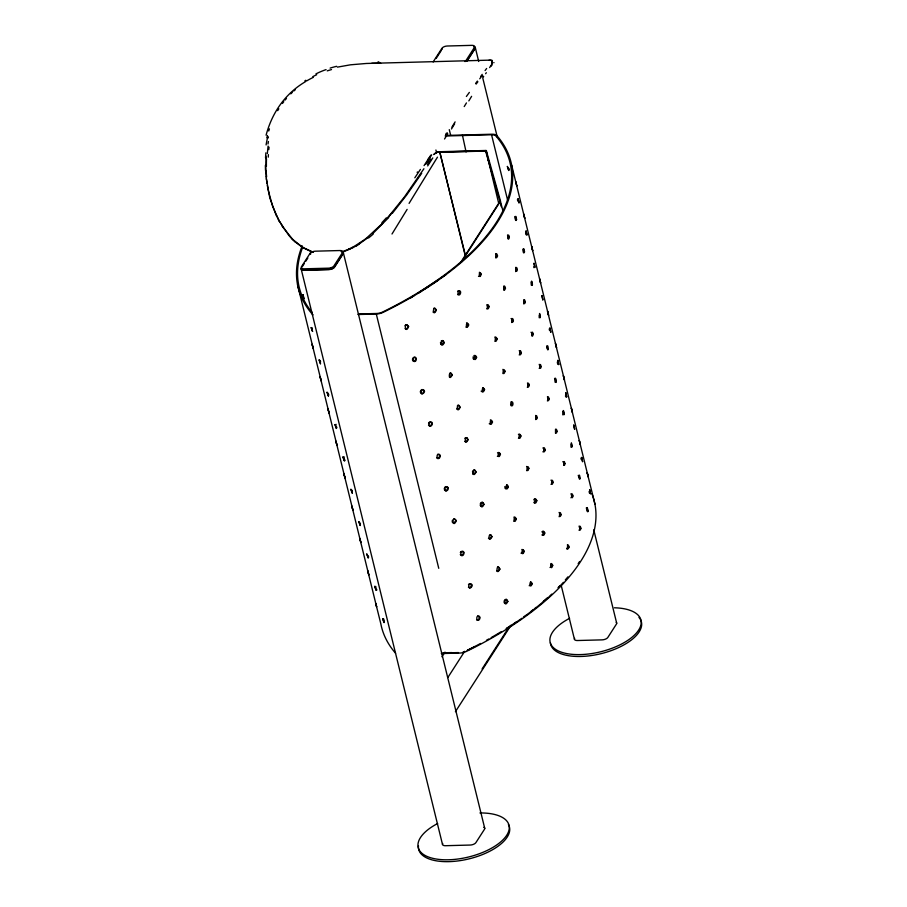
<?xml version="1.0" encoding="UTF-8"?>
<svg xmlns="http://www.w3.org/2000/svg" width="907" height="907" viewBox="0 0 907 907"><rect width="100%" height="100%" fill="white"/><g stroke="black" fill="none" stroke-linecap="round" stroke-linejoin="round"><path stroke-width="1.36" d="M515.516 220.016L514.757 216.558M587.022 511.174L586.364 507.784M265.524 157.829L265.876 152.818M265.842 158.578L265.989 156.072M533.86 267.633L533.792 266.613M523.43 252.668L522.908 249.13M504.825 486.617L505.142 488.465M440.485 342.404L440.768 344.241M412.515 358.911L412.606 360.453M420.372 391.665L420.803 390.475M444.294 488.306L444.566 490.143M531.332 285.252L531.048 281.986M555.163 382.312L554.585 378.378M460.869 262.134L499.938 201.377L485.608 151.061L439.838 152.285L465.518 256.817M461.402 262.123L500.517 201.116L486.39 150.891L437.627 152.059L433.58 154.564M268.166 137.955L268.415 136.81M336.055 424.306L336.066 425.145M473.148 356.791L473.193 358.775M480.211 504.145L480.721 503.011M504.167 600.785L504.167 602.747M452.389 520.255C451.062 526.445 459.248 519.575 453.795 518.906M539.212 317.779L539.177 315.092M570.991 447.185L570.968 444.487M349.15 248.926L352.313 247.362M533.792 499.893L534.098 499.247M508.09 238.96L507.557 234.936M531.933 336.009L532.024 333.062L531.014 332.268M563.712 465.404L563.814 462.468L562.793 461.674M499.938 201.377L501.31 206.751M500.46 201.365L502.886 210.741M472.558 470.994L472.774 473.862M428.546 423.206L429.283 422.231M460.337 552.601L460.779 551.898M491.685 63.252L492.24 60.395L488.941 60.316M541.876 531.899C544.291 528.679 544.642 537.012 541.887 534.926M491.016 65.633L492.467 62.742L492.07 61.347M445.643 134.429L446.403 133.193M446.697 134.009L447.412 132.864M430.882 159.19L427.594 164.303M302.099 266.941L304.253 263.597M305.682 261.363L307.836 258.019M436.188 58.411L441.21 50.599M466.89 60.86L474.746 48.649A4.308 1.961 -13.8 0 0 474.134 46.903M467.207 60.882L475.098 48.604A4.603 2.086 -13.8 0 0 473.794 46.529M439.838 152.285L465.699 256.534M462.4 135.018L466.085 151.979M498.635 203.043L485.982 150.483L437.888 151.775L434.374 153.668M441.992 656.804L445.008 652.133M447.82 677.552L464.713 651.283M482.093 668.958L509.178 626.839M455.416 711.689L511.083 625.116M566.75 548.792L568.281 546.411M423.909 168.747L404.409 196.966L387.153 218.326M421.71 173.271L406.812 194.801L392.391 213.258M482.717 76.687L483.114 76.109M483.68 76.528L483.272 77.129M485.608 73.728L486.322 72.707M457.582 291.351L458.307 290.648M404.919 325.772L405.452 325.182M468.477 584.573L469.69 583.609M388.706 217.533L372.777 233.621M464.838 438.308L465.688 437.627M511.049 318.606C512.784 317.756 512.829 321.668 511.797 322.518M542.84 448.013C544.744 446.89 544.801 452.695 542.862 451.811M503.85 290.172L504.507 288.256L503.816 286.045M535.64 419.567L536.286 417.651L535.606 415.44M382.675 223.19L366.847 237.804A88.648 67.866 -40.4 0 1 364.285 239.811L355.034 245.865A67.345 55.282 -41.8 0 1 352.324 247.407M497.524 452.808C500.324 450.575 500.199 457.752 497.387 456.334M413.104 357.8C417.356 354.49 417.356 363.888 413.014 360.975M444.895 487.195L445.847 486.56M486.628 304.899C488.862 303.743 488.816 309.242 486.651 308.845M518.419 434.294C520.641 433.138 520.595 438.637 518.441 438.24M368.253 237.441L358.764 244.266M511.185 405.826C513.963 407.028 513.203 399.511 510.992 402.572C509.326 407.787 514.099 404.125 511.14 401.665M441.244 340.975L441.856 340.578M504.814 599.776C507.807 597.611 507.829 604.311 504.825 603.427M523.736 303.936L523.736 299.866M555.515 433.331L555.515 429.26M349.875 249.153L343.039 251.931M304.877 80.87L305.795 80.258M421.336 389.874L422.016 389.511M461.073 551.626C466.096 549.234 463.76 558.837 460.28 554.551M410.633 297.938L414.159 295.625M417.696 293.301L438.852 279.39M441.21 277.848L445.904 274.753M419.261 292.644L421.608 291.102M425.134 288.777L429.839 285.694M432.197 284.14L438.07 280.286M473.93 355.521C476.538 354.252 476.254 360.068 473.794 359.433M436.732 152.115L437.888 151.775M356.19 245.842L352.698 247.781M519.178 350.771C520.901 350.59 520.89 354.943 519.201 354.909M550.957 480.177C552.68 479.984 552.68 484.349 550.98 484.304M495.732 257.917L496.56 255.491L495.687 253.62M567.238 549.064L568.077 547.057L567.385 544.835M457.434 405.44C460.847 404.023 459.327 411.279 456.663 408.944M481.277 502.489C485.336 501.106 482.161 509.394 480.211 505.346M349.07 248.971L349.104 248.949A42.482 35.554 -42.9 0 1 347.8 249.595L342.653 251.534M405.78 324.967C409.284 323.606 408.003 330.409 405.066 328.629M437.559 454.362C442.174 452.865 440.031 461.198 436.618 457.797M494.803 337.075C496.832 336.78 496.617 341.021 494.825 341.27M526.582 466.47C528.611 466.187 528.396 470.416 526.604 470.665M503 373.605L504.145 371.19L502.966 369.33M534.779 503L535.935 500.596L534.756 498.725M513.929 517.092C516.276 516.684 515.856 521.242 513.781 521.264M521.876 549.449C524.7 548.882 523.294 555.175 521.026 553.157M437.129 152.229L437.707 152.059M433.909 308.233C436.879 307.677 435.553 313.573 433.047 312.11M497.478 567.034C500.449 566.478 499.111 572.374 496.605 570.911M337.381 67.141L350.442 64.816L366.394 63.467L491.061 60.111M477.638 615.966C481.81 615.229 479.814 622.406 476.583 619.776M515.652 271.59L516.298 269.572L515.652 267.361M539.212 364.342L540.141 367.052L539.2 368.412M547.431 400.996L548.077 398.978L547.431 396.756M570.991 493.748L571.92 496.446L570.979 497.818M578.235 475.359L579.029 477.649M527.33 387.334L528.339 385.305L527.477 383.015M559.075 512.432L560.118 514.292L559.109 516.729M445.541 135.46L491.911 134.225A8.265 3.753 -13.8 0 1 496.866 135.619A281.873 127.966 -13.8 0 1 383.242 312.314A8.265 3.753 -13.8 0 1 376.292 314.026L358.027 314.514M445.19 136.005L491.56 134.769A7.188 3.265 -13.8 0 1 495.868 135.971A280.796 127.479 -13.8 0 1 382.675 311.997A7.188 3.265 -13.8 0 1 376.643 313.482L358.378 313.969M443.353 652.813L451.743 652.587M443.058 652.983L458.511 652.575M441.301 653.562L459.577 653.074A8.265 3.753 -13.8 0 0 466.515 651.373A281.873 127.966 -13.8 0 0 591.931 493.793M466.527 322.903C468.726 323.085 467.967 327.54 465.847 327.087M490.358 419.952C492.909 420.077 491.367 425.632 489.247 423.762M371.768 63.286L380.702 63.229M473.942 469.894C476.447 470.041 475.325 474.712 473.035 474.021M449.487 377.063L451.459 375.169L450.394 372.856M430.292 421.789C434.77 421.891 430.995 428.886 428.501 425.156M441.255 344.626L443.387 343.231L442.741 340.59M505.573 488.839L507.421 487.376L506.775 484.735M479.35 272.27C481.039 272.882 480.461 277.168 478.499 276.34M312.926 252.384L302.983 247.724L295.478 242.146M313.459 252.316L302.598 247.305L292.213 239.006M485.801 150.777L486.537 151.072M579.074 530.323L579.868 528.804L579.074 526.083M444.804 490.381C447.31 492.705 450.11 487.354 446.834 486.606M422.991 389.557C427.31 390.974 421.313 396.676 420.372 392.062M470.676 583.654C474.157 584.527 470.756 590.038 468.409 587.192M464.826 441.516C466.901 442.673 468.466 438.671 466.583 437.639M490.415 534.688C492.478 535.754 490.415 540.164 488.442 538.339M457.661 294.582C460.835 297.077 461.958 289.084 458.613 291.215C455.847 296.113 462.048 294.095 459.101 290.637M529.178 585.729L531.117 584.822L530.606 581.784M482.932 387.686C484.962 388.706 482.83 393.547 481.141 391.121M534.325 502.943L533.804 502.285M550.016 567.487L551.637 566.535L551.093 563.485M562.771 414.85L562.839 411.393M293.392 240.23L282.236 226.376M344.172 456.856L344.195 458.239M546.638 346.032L547.284 348.673M345.091 460.586L344.569 459.43M376.87 589.981L376.496 589.199M279.492 221.727L272.633 206.377L268.189 190.175M278.426 219.948L288.857 235.389A95.53 78.421 -25.8 0 0 292.133 239.074M276.363 215.809L269.787 197.851L265.955 176.752M509.337 169.484L508.906 168.396M336.905 427.764L336.486 426.675M368.684 557.17L368.14 555.685M328.822 395.101L328.198 393.15M563.406 375.781L564.46 379.965L563.394 375.793M587.237 472.842L588.303 477.014L587.248 472.944M360.464 524.133L360.09 522.942M516.786 185.867L515.72 181.695L516.332 183.94M335.941 441.255L337.007 445.439L335.941 441.267M320.602 361.984L320.171 360.453M352.381 491.379L352.041 490.211M384.16 620.785L383.684 618.948M580.911 458.058L581.262 459.498M312.405 328.844L312.167 327.801M375.974 587.645L375.713 586.364M517.432 199.551L517.772 201.105M549.211 328.946L549.563 330.499M376.133 604.935C377.8 611.352 374.988 599.981 376.031 604.538L380.815 623.733A281.873 127.966 -13.8 0 0 395.599 653.255M511.65 165.142L594.935 504.201M475.347 47.765L478.715 61.495M482.762 77.979L497.274 137.036M593.756 529.824L616.692 623.222M491.56 134.769L507.682 200.39M485.982 150.483L486.991 154.609M487.671 157.365L488.68 161.491M449.271 129.644L450.62 135.132M561.263 585.616L574.414 639.174M435.904 150.018L436.596 152.841M376.292 314.026L438.75 568.315M343.402 252.94L484.746 828.397M301.135 268.903L442.48 844.36M375.94 604.153L297.541 284.685M516.525 184.722L516.797 185.856M589.119 491.447L589.414 493.057M557.34 362.04L557.703 364.285M302.485 296.408L302.768 298.029M525.641 233.042L525.89 234.596M268.007 189.223L267.338 185.436M565.526 395.622L565.651 396.869M267.043 183.52L266.431 178.679M266.182 176.162L265.683 166.106M265.502 170.437L265.366 165.391M567.929 576.852A281.873 127.966 -13.8 0 1 565.299 579.913M559.676 586.024A281.873 127.966 -13.8 0 1 557.998 587.747M547.193 598.042A281.873 127.966 -13.8 0 1 543.338 601.42M536.298 607.248A281.873 127.966 -13.8 0 1 534.223 608.892M533.169 609.719A281.873 127.966 -13.8 0 1 531.071 611.329M525.675 615.365A281.873 127.966 -13.8 0 1 523.475 616.964M516.695 621.692A281.873 127.966 -13.8 0 1 513.271 624.005M510.947 625.535A281.873 127.966 -13.8 0 1 506.219 628.562M501.401 631.567A281.873 127.966 -13.8 0 1 491.163 637.621M488.828 638.947A281.873 127.966 -13.8 0 1 486.481 640.263M480.608 643.46A281.873 127.966 -13.8 0 1 467.422 650.262M614.413 607.792A46.733 21.212 -13.8 0 1 633.086 636.329A46.733 21.212 -13.8 0 1 563.247 652.757A46.733 21.212 -13.8 0 1 569.596 618.336M638.97 617.418A46.733 21.212 -13.8 0 1 604.799 652.677A46.733 21.212 -13.8 0 1 550.39 642.746M479.95 812.955A46.733 21.212 -13.8 0 1 502.161 840.596A46.733 21.212 -13.8 0 1 431.959 858.124A46.733 21.212 -13.8 0 1 437.662 823.511M508.396 824.474A46.733 21.212 -13.8 0 1 468.318 859.042A46.733 21.212 -13.8 0 1 418.478 845.789M342.472 251.908A4.603 2.086 -13.8 0 1 343.163 253.779L334.547 267.18A4.603 2.086 -13.8 0 1 328.822 269.594L304.14 270.252A4.603 2.086 -13.8 0 1 301.385 268.064M341.145 251.613A4.603 2.086 -13.8 0 1 341.848 251.715M483.816 827.365A4.603 2.086 -13.8 0 1 484.508 829.236L475.892 842.626A4.603 2.086 -13.8 0 1 470.166 845.052L445.496 845.709A4.603 2.086 -13.8 0 1 442.729 843.51M310.33 254.243A4.603 2.086 -13.8 0 1 310.84 253.813M331.282 268.064A2.302 1.043 -13.8 0 1 330.397 268.336M574.664 638.335A4.603 2.086 -13.8 0 0 577.43 640.523L602.101 639.866A4.603 2.086 -13.8 0 0 607.837 637.451L616.443 624.061A4.603 2.086 -13.8 0 0 616.25 622.463M441.936 49.488A4.603 2.086 -13.8 0 1 442.276 49.069M301.543 268.438A4.32 1.961 -13.8 0 0 304.333 270.071L328.867 269.413A4.32 1.961 -13.8 0 0 334.241 267.146L342.801 253.824A4.308 1.961 -13.8 0 0 342.188 252.078M465.042 61.563A4.308 1.961 -13.8 0 0 465.869 60.724L474.44 47.402A4.308 1.961 -13.8 0 0 471.844 45.35L447.298 46.008A4.308 1.961 -13.8 0 0 441.936 48.275L433.365 61.585A4.308 1.961 -13.8 0 0 433.172 62.005M378.026 61.891A135.132 30.203 8.9 0 1 378.854 61.891M330.114 68.104A218.904 116.311 32 0 1 336.622 66.313M327.234 70.871A221.852 119.236 33 0 1 331.508 69.578M326.055 69.601A226.41 125.858 36.7 0 0 319.888 72.016A229.482 129.293 38.7 0 0 315.942 73.875M312.756 76.664A232.589 131.844 39.8 0 1 316.713 74.737M306.487 81.018A237.192 135.721 41.7 0 1 313.323 77.356M266.08 135.2A242.509 140.574 46 0 1 305.512 81.641M266.091 144.939A238.824 143.306 43.8 0 1 267.554 137.581M267.361 153.555A234.89 141.934 42.9 0 1 268.121 146.061M266.114 165.664A226.41 142.887 37.1 0 1 266.193 158.101M266.624 176.91A218.938 143.499 31.9 0 1 266.114 170.607M278.698 219.857A148.181 115.03 -2.1 0 1 276.601 215.73M266.885 137.705A241.33 140.029 46.5 0 1 267.463 135.449M268.733 131.027A241.33 140.029 46.5 0 1 269.436 128.851M277.701 110.654A241.33 140.029 46.5 0 1 278.834 108.795M282.485 103.432A241.33 140.029 46.5 0 1 283.789 101.72M285.115 100.065A241.33 140.029 46.5 0 1 286.476 98.444M290.784 93.852A241.33 140.029 46.5 0 1 292.281 92.401M293.811 91.006A241.33 140.029 46.5 0 1 295.376 89.646M267.996 143.964A237.498 141.798 44.4 0 1 268.438 141.503M268.257 157.16A232.974 140.846 42.7 0 1 268.393 154.655M268.789 149.655A232.974 140.846 42.7 0 1 269.062 147.172M282.565 226.24A134.746 106.119 -7.1 0 1 279.775 221.614M295.387 242.226A86.97 71.834 -29.3 0 1 293.312 240.298M266.409 166.366A225.299 142.24 36.9 0 1 266.488 158.838M386.337 217.839A135.324 80.95 -41.7 0 1 381.904 222.646M432.775 157.943A221.807 33.491 -52.3 0 1 427.673 165.913M428.807 158.237A226.455 22.754 -54 0 1 424.068 165.607M430.768 155.176A229.414 17.335 -54.9 0 1 427.685 160.029M447.786 133.748A232.611 14.569 -55.4 0 1 444.543 138.998M455.11 121.889A235.673 9.285 -56.4 0 1 451.935 127.082M466.447 102.922A238.745 4.138 -57.3 0 1 464.225 106.561M430.428 157.047A226.807 20.192 -54.4 0 1 425.734 164.371M392.005 234.006A242.509 2.233 -58.6 0 1 407.118 209.392M431.675 154.859A231.5 12.165 -55.8 0 1 427.186 161.934M417.447 171.933A236.444 1.383 -56.3 0 1 417.141 172.387M469.361 92.401A229.494 3.945 -52.4 0 1 466.379 96.471M477.377 81.063A226.41 5.68 -50.8 0 1 475.608 83.455M482.229 74.351A223.337 7.222 -49.1 0 1 480.687 76.426M486.628 68.467A219.04 9.081 -46.5 0 1 485.075 70.565M409.08 203.383A241.33 3.651 -58.9 0 1 437.469 157.149M352.664 247.679A66.188 54.624 -42.1 0 1 349.898 249.051M358.843 244.425A71.642 58.127 -41.4 0 1 356.258 246.012M420.395 169.416A218.678 33.48 -52.2 0 1 414.816 177.795M391.915 213.043A147.229 81.154 -42.4 0 1 388.253 217.283M373.196 234.074A95.598 71.653 -40.3 0 1 368.627 237.929M471.606 96.323A237.589 4.376 -57.2 0 1 468.828 100.904M454.634 123.828A234.573 9.41 -56.3 0 1 451.459 128.998M490.585 66.041A237.464 2.097 -56.8 0 1 489.644 67.606M490.925 66.29A231.398 3.129 -53.2 0 1 492.15 64.862M482.127 75.61A222.351 7.381 -49.1 0 1 479.758 78.784M477.898 81.709A225.265 5.896 -50.7 0 1 476.13 84.102M493.827 62.719A228.417 5.068 -51.5 0 1 493.998 62.628M302.212 245.831A281.873 127.966 -13.8 0 0 312.325 314.207A8.265 3.753 -13.8 0 0 313.119 314.831M312.371 312.734A280.796 127.479 -13.8 0 1 302.734 247.044M579.596 561.512A280.796 127.479 -13.8 0 1 578.178 563.678M563.44 582.317A280.796 127.479 -13.8 0 1 558.791 587.248M551.796 594.096A280.796 127.479 -13.8 0 1 549.687 596.046M548.622 597.021A280.796 127.479 -13.8 0 1 537.137 606.806M532.84 610.184A280.796 127.479 -13.8 0 1 526.4 615.025M521.956 618.223A280.796 127.479 -13.8 0 1 506.48 628.551M475.007 646.498A280.796 127.479 -13.8 0 1 467.264 650.41M464.554 651.645A7.188 3.265 -13.8 0 1 463.024 652.099M509.371 237.158C507.988 243.495 507.682 230.219 509.371 237.158M517.319 269.515C515.936 275.841 515.63 262.565 517.319 269.515M525.266 301.861C523.883 308.187 523.577 294.911 525.266 301.861M533.203 334.207C531.831 340.544 531.525 327.268 533.203 334.207M541.15 366.564C539.778 372.89 539.461 359.614 541.15 366.564M549.098 398.91C547.726 405.248 547.409 391.96 549.098 398.91M557.045 431.256C555.662 437.593 555.356 424.317 557.045 431.256M564.993 463.613C563.61 469.939 563.304 456.663 564.993 463.613M572.941 495.959C571.557 502.297 571.251 489.009 572.941 495.959M580.888 528.305C579.505 534.642 579.199 521.366 580.888 528.305M507.387 166.48L508.736 170.471L507.387 166.48M312.552 331.395L311.192 327.586L312.552 331.395M320.5 363.752L319.139 359.932L320.5 363.752M328.436 396.098L327.087 392.289L328.436 396.098M336.384 428.444L335.034 424.635L336.384 428.444M344.331 460.801L342.982 456.981L344.331 460.801M352.279 493.147L350.93 489.338L352.279 493.147M360.226 525.493L358.877 521.684L360.226 525.493M368.174 557.85L366.813 554.03L368.174 557.85M376.11 590.196L374.761 586.387L376.11 590.196M384.058 622.542L382.709 618.733L384.058 622.542M516.559 219.539C515.267 224.063 515.187 210.469 516.559 219.539M524.507 251.885C523.214 256.409 523.135 242.827 524.507 251.885M532.454 284.242L532.137 285.399L531.604 281.125L532.454 284.242M540.402 316.588L540.084 317.745L539.54 313.471L540.402 316.588M548.35 348.934C547.023 353.458 546.989 339.887 548.35 348.934M556.297 381.291L555.98 382.448L555.435 378.174L556.297 381.291M564.233 413.637L563.916 414.794L563.383 410.52L564.233 413.637M572.181 445.983L571.864 447.151L571.331 442.877L572.181 445.983M580.129 478.34C578.825 482.762 578.734 469.225 580.129 478.34M588.076 510.686L587.759 511.843L587.226 507.58L588.076 510.686M408.615 326.577C404.987 335.488 403.615 320.194 408.615 326.577M415.928 358.639C412.889 366.972 411.823 353.481 415.928 358.639M423.875 390.996C420.837 399.318 419.771 385.826 423.875 390.996M431.823 423.342C428.773 431.675 427.719 418.172 431.823 423.342M439.77 455.688C436.721 464.021 435.666 450.53 439.77 455.688M447.718 488.045C444.509 496.446 443.75 482.762 447.718 488.045M456.289 520.675C452.661 529.586 451.289 514.292 456.289 520.675M463.602 552.737C460.563 561.07 459.509 547.579 463.602 552.737M471.549 585.094C468.511 593.416 467.445 579.924 471.549 585.094M479.497 617.44C476.458 625.773 475.393 612.282 479.497 617.44M481.22 274.22C478.93 281.635 478.488 268.075 481.22 274.22M489.168 306.566C486.878 313.992 486.435 300.432 489.168 306.566M497.115 338.923C494.825 346.338 494.383 332.778 497.115 338.923M505.063 371.269C502.761 378.684 502.331 365.124 505.063 371.269M520.947 435.972C518.657 443.387 518.214 429.827 520.947 435.972M528.894 468.318C526.604 475.733 526.162 462.173 528.894 468.318M536.842 500.664C534.552 508.09 534.11 494.53 536.842 500.664M544.79 533.021C542.499 540.436 542.057 526.876 544.79 533.021M552.737 565.367C550.447 572.782 550.005 559.222 552.737 565.367M303.89 298.686L303.006 294.707L303.89 298.686M518.124 198.667L518.997 202.817L518.124 198.667M526.071 231.024L526.944 235.174L526.094 230.934M534.019 263.37L534.892 267.52L534.042 263.291M541.967 295.716L542.828 299.866L541.967 295.716M549.914 328.073L550.776 332.223L549.914 328.073M557.85 360.419L558.723 364.569L557.85 360.419M565.798 392.765L566.671 396.915L565.798 392.765M573.746 425.122L574.619 429.272L573.746 425.122M581.693 457.468L582.566 461.618L581.693 457.468M589.641 489.825L590.514 493.964L589.709 489.735M497.535 255.91C495.233 262.384 495.8 248.881 497.535 255.91M505.471 288.256C503.181 294.73 503.748 281.227 505.471 288.256M513.419 320.613C511.129 327.076 511.695 313.573 513.419 320.613M521.366 352.959C519.076 359.433 519.643 345.93 521.366 352.959M529.314 385.305C527.024 391.779 527.579 378.276 529.314 385.305M537.261 417.662C534.971 424.125 535.527 410.622 537.261 417.662M545.209 450.008C542.919 456.482 543.474 442.979 545.209 450.008M553.157 482.365C550.855 488.828 551.422 475.325 553.157 482.365M561.093 514.711C558.803 521.185 559.37 507.671 561.093 514.711M569.04 547.057C566.75 553.531 567.317 540.028 569.04 547.057M468.658 324.933C465.642 332.359 465.699 318.674 468.658 324.933M476.606 357.29C473.59 364.705 473.647 351.02 476.606 357.29M484.553 389.636C481.538 397.062 481.594 383.378 484.553 389.636M492.501 421.982C489.485 429.408 489.542 415.723 492.501 421.982M500.449 454.339C497.433 461.765 497.478 448.069 500.449 454.339M508.385 486.685C505.38 494.111 505.426 480.427 508.385 486.685M516.332 519.031C513.328 526.457 513.373 512.772 516.332 519.031M524.28 551.388C521.264 558.814 521.321 545.118 524.28 551.388M532.228 583.734C529.212 591.16 529.269 577.476 532.228 583.734M436.369 310.273C432.049 318.674 432.9 302.791 436.369 310.273M444.317 342.619C439.997 351.02 440.847 335.148 444.317 342.619M452.253 374.976C447.933 383.366 448.795 367.494 452.253 374.976M460.2 407.322C455.881 415.723 456.743 399.84 460.2 407.322M468.148 439.668C463.828 448.069 464.69 432.197 468.148 439.668M476.096 472.025C471.776 480.415 472.638 464.543 476.096 472.025M484.043 504.371C479.724 512.772 480.574 496.889 484.043 504.371M491.991 536.717C487.671 545.118 488.522 529.246 491.991 536.717M499.938 569.074C495.619 577.464 496.469 561.592 499.938 569.074M507.875 601.42C503.555 609.821 504.417 593.938 507.875 601.42M309.99 253.45L301.43 266.771A4.308 1.961 -13.8 0 0 304.026 268.823L328.561 268.166A4.32 1.961 -13.8 0 0 333.935 265.898L342.495 252.588A4.308 1.961 -13.8 0 0 339.91 250.536L315.364 251.182A4.308 1.961 -13.8 0 0 309.99 253.45M523.702 214.109L524.734 218.224L523.702 214.109M531.649 246.455L532.681 250.57L531.649 246.455M539.597 278.812L540.629 282.916L539.597 278.812M547.545 311.158L548.576 315.273L547.545 311.158M555.481 343.504L556.524 347.619L555.481 343.504M571.376 408.207L572.408 412.322L571.376 408.207M579.324 440.553L580.355 444.668L579.324 440.553M313.164 348.39L312.11 344.218L313.176 348.379M321.112 380.736L320.058 376.564L321.123 380.725M329.06 413.093L327.994 408.921L329.071 413.082M344.955 477.785L343.889 473.613L344.955 477.774M352.902 510.142L351.837 505.97L352.902 510.131M360.85 542.488L359.784 538.316L360.85 542.477M368.786 574.845L367.754 570.73L368.798 574.834"/></g></svg>
